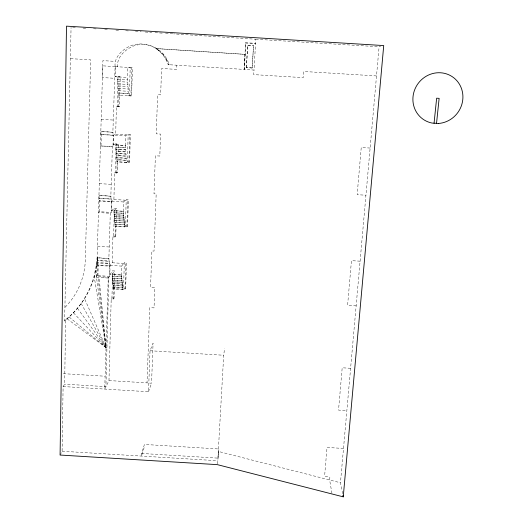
<?xml version="1.0" encoding="UTF-8"?>
<svg xmlns="http://www.w3.org/2000/svg" width="523" height="523" viewBox="0 0 523 523"><rect width="100%" height="100%" fill="white"/><g stroke="black" fill="none" stroke-linecap="round" stroke-linejoin="round"><path stroke-width="0.39" stroke-dasharray="2.62 1.96" d="M60.086 455.043L62.106 451.238L63.106 386.536L64.636 384.137L65.656 319.658L70.187 315.787A95.833 89.923 38.1 0 0 97.631 257.303L97.18 276.569L108.823 277.282L105.927 386.66L64.636 384.137M97.631 257.303L97.128 257.859L96.533 264.03L94.094 276.105A95.984 91.009 39.7 0 1 84.465 298.424C79.189 307.001 72.442 314.656 64.597 320.978L71.063 27.366M97.173 260.604L97.239 257.734L108.967 258.447L108.889 261.323L97.173 260.604L97.566 260.166L109.255 260.879L109.176 263.742L97.494 263.03L97.886 262.585L109.542 263.298L109.464 266.148L97.821 265.436L97.886 262.585M99.017 198.38L99.089 195.425L110.961 196.151L110.889 199.106L99.017 198.38L111.249 198.805L111.17 201.754L99.337 201.028L99.409 198.086M100.913 134.529L100.985 131.489L113.014 132.221L112.935 135.261L100.913 134.529L113.295 135.117L112.994 146.447L100.396 145.989L112.994 146.447M108.241 278.04L96.559 277.321L97.951 275.621L98.206 264.991L109.823 265.697L109.542 276.327L108.241 278.04L104.724 389.073L108.98 380.561L111.196 299.084L111.948 297.966L112.693 270.849L114.818 270.979L114.066 298.097L113.321 299.215L111.196 299.084M99.468 211.704L99.73 200.727L111.536 201.453L111.242 212.423L110.294 213.273L98.448 212.547L99.468 211.704L111.242 212.423M101.037 145.721L101.305 134.385M100.985 131.489L112.863 132.28L115.119 66.604C113.851 57.21 122.768 49.038 131.005 45.658A28.974 28.052 62.5 0 1 153.487 47.09C160.443 50.796 165.745 57.177 168.171 64.669L169.282 64.826A28.262 27.242 68 0 0 133.064 46.174C124.977 49.633 116.701 57.308 117.505 66.787L115.361 66.624L115.093 76.757L127.455 77.496L128.357 91.29L128.285 93.578L118.571 92.983L117.603 76.894L120.231 76.914L119.401 106.699L116.42 106.712L115.675 134.195L113.537 135.026L113.275 144.832L125.442 145.453L125.376 147.708L115.694 147.113L115.753 144.858L118.368 143.648L117.564 172.498L116.819 172.995L114.622 172.865L113.903 199.485L111.772 201.25L111.523 210.749L123.5 211.253L113.962 210.671L113.903 212.854L123.65 213.214L113.903 212.854M112.164 276.536L121.767 276.798L112.164 276.536L112.223 274.425L121.611 275L109.817 274.601L110.065 265.403L112.184 262.762L112.883 236.958L113.641 236.135L114.406 208.174L116.57 208.304L115.786 236.272L115.04 237.089L112.883 236.958M112.34 278.334L121.924 278.589L112.34 278.334L112.399 276.229M114.079 214.809L123.807 215.175L114.079 214.809L114.138 212.632M115.864 149.245L115.929 147.002L125.598 147.591L125.533 149.84L115.864 149.245L125.749 149.722L125.683 151.964L116.041 151.369L116.099 149.133M114.622 172.865L115.387 172.368L116.178 143.518L118.368 143.648M116.42 106.712L117.185 106.561L118.002 76.776L115.093 76.757M112.517 280.125L122.081 280.374L112.517 280.125L112.576 278.02M114.249 216.764L123.958 217.123L114.249 216.764L114.308 214.593M112.693 281.904L122.232 282.152L112.693 281.904L112.752 279.805M114.426 218.706L124.114 219.059L114.426 218.706L114.485 216.542M116.211 153.487L116.276 151.252L125.906 151.84L125.834 154.076L116.211 153.487L126.056 153.952L125.991 156.181L116.387 155.593L116.446 153.363M112.863 283.675L113.099 283.355L122.389 283.924L122.173 284.244L112.863 283.675L112.922 281.583M114.596 220.641L124.265 220.994L114.596 220.641L114.661 218.483M113.04 285.44L113.269 285.12L122.539 285.682L122.323 286.009L113.04 285.44L113.099 283.355M114.772 222.569L124.415 222.916L114.772 222.569L114.831 220.412M116.557 157.691L116.616 155.468L126.206 156.057L126.141 158.279L116.557 157.691L126.357 158.149L126.291 160.365L116.727 159.777L116.792 157.56M113.21 287.199L113.445 286.872L122.696 287.441L122.48 287.768L113.21 287.199L113.269 285.12M114.942 224.485L124.572 224.831L114.942 224.485L115.001 222.34M113.321 299.215L113.615 288.624L124.99 289.317L125.677 288.245L126.461 262.638L124.317 262.507L123.546 288.114L122.63 289.513L113.386 288.951L113.445 286.872M115.04 237.089L115.341 226.165L126.899 226.871L127.586 226.099L128.397 199.694L126.22 199.564L125.422 225.969L124.507 226.969L115.112 226.4L115.171 224.256M116.897 161.862L116.962 159.646L126.507 160.234L126.435 162.444L116.897 161.862L117.878 161.287M118.741 95.238L118.806 92.957L128.501 93.552L128.436 95.833L131.587 95.846L132.45 67.715L131.757 67.663L130.894 95.944L118.741 95.238L119.721 95.121M116.819 172.995L117.126 161.725L128.867 162.444L129.554 161.999L130.39 134.751L128.174 134.614L125.513 135.758L113.537 135.026M118.649 106.849L118.969 95.212M96.559 277.321L102.894 60.629L115.112 61.381M121.388 275.314L121.663 266.109L124.317 262.507M123.278 211.469L123.559 201.97L126.22 199.564M125.226 145.564L125.513 135.758M121.545 277.112L121.611 275M123.435 213.436L123.5 211.253M121.702 278.909L121.767 276.798M123.585 215.391L123.65 213.214M121.859 280.694L121.924 278.589M123.742 217.346L123.807 215.175M122.016 282.472L122.081 280.374M123.899 219.287L123.958 217.123M122.173 284.244L122.232 282.152M124.049 221.216L124.114 219.059M122.323 286.009L122.389 283.924M124.199 223.144L124.265 220.994M122.48 287.768L122.539 285.682M124.356 225.06L124.415 222.916M122.63 289.513L122.696 287.441M124.507 226.969L124.572 224.831M126.435 162.444L127.357 161.862L128.174 134.614M129.351 95.709L130.201 67.578L127.534 67.369L127.455 77.496M124.99 289.317L125.775 263.592L126.461 262.638M126.899 226.871L127.71 200.329L128.397 199.694M128.867 162.444L129.704 135.052L130.39 134.751M97.128 257.859L108.862 258.578L110.294 213.273M99.089 195.425L110.837 196.249L112.406 146.721M141.583 453.461L217.921 458.122L218.941 448.989L144.44 444.445L141.583 453.461L141.491 456.082L144.341 447.002M63.106 386.536L148.506 391.747L150.036 350.743L153.069 343.251L151.546 383.215L147.015 382.882L149.794 307.629L154.037 307.884L154.808 287.519L150.546 287.258L151.886 250.955L154.037 251.086L156.174 193.935L153.991 193.804L155.396 155.776L159.803 156.044L160.633 134.097L156.207 133.823L157.652 94.676L160.633 94.859L161.62 68.474L176.617 69.396L176.787 65.283M217.921 458.122L223.694 355.248L224.602 348.41M245.64 42.703L245.803 43.082L255.603 43.684L255.557 43.344L245.64 42.703L244.117 69.376L254.034 70.062L255.799 39.232L173.695 33.884M245.065 54.353L155.736 48.547L245.065 54.353L244.208 69.422L168.171 64.669M244.293 69.467L245.803 43.082M246.366 67.578L247.654 45.233L253.511 45.593L252.249 67.997L246.366 67.578L252.249 67.997M246.457 67.644L247.654 45.233M252.197 67.931L253.511 45.593M342.63 493.719L340.46 482.762L379.097 46.782L380.633 46.377M217.431 463.855L218.797 451.552L340.46 482.762M148.506 391.747L151.546 383.215M113.386 288.951L114.36 287.552M112.223 274.425L114.818 270.979M109.817 274.601L112.693 270.849M109.464 266.148L109.823 265.697M64.597 320.978L65.656 319.658M109.176 263.742L109.542 263.298M108.889 261.323L109.255 260.879M97.821 265.436L98.206 264.991M115.112 226.4L116.093 225.4M113.962 210.671L116.57 208.304M111.523 210.749L114.406 208.174M111.17 201.754L111.536 201.453M110.889 199.106L111.249 198.805M99.337 201.028L99.73 200.727M113.275 144.832L116.178 143.518M112.935 135.261L113.295 135.117M130.894 95.944L131.587 95.846M72.671 27.464L76.678 27.712M83.085 28.105L87.093 28.347M93.506 28.745L97.513 28.987M104.724 29.432L108.732 29.674M255.799 39.232L379.097 46.782M247.739 45.442L253.557 45.802M376.508 75.933L303.719 71.481L303.281 77.652L253.583 74.606L254.034 70.062M70.566 58.648L90.675 59.883L85.393 257.139A77.273 73.338 38.7 0 1 64.904 307.446M115.119 66.604L102.743 65.846L102.397 77.567L114.812 78.306M115.361 66.624L132.45 67.715M118.002 76.776L120.231 76.914M117.544 79.221L127.605 79.823M117.714 81.542L127.756 82.137M117.891 83.85L127.906 84.438M118.061 86.145L128.057 86.733M118.231 88.433L128.207 89.015M118.401 90.714L128.357 91.29M117.185 106.561L119.401 106.699M101.181 119.316L113.256 120.055M370.121 148.055L361.236 147.512L357.163 194.687L365.943 195.223M115.675 134.195L129.704 135.052M115.753 144.858L125.442 145.453M127.357 161.862L129.554 161.999M115.387 172.368L117.564 172.498M99.298 183.612L111.216 184.344M113.903 199.485L127.71 200.329M111.772 201.25L123.559 201.97M125.422 225.969L127.586 226.099M113.641 236.135L115.786 236.272M360.099 261.18L351.456 260.65L347.599 305.301L356.137 305.824M97.468 246.255L109.229 246.974M112.184 262.762L125.775 263.592M110.065 265.403L121.663 266.109M97.951 275.621L109.542 276.327M123.546 288.114L125.677 288.245M111.948 297.966L114.066 298.097M150.036 350.743L223.694 355.248M350.606 368.297L342.192 367.78L338.538 410.104L346.854 410.614M63.303 373.67L105.058 376.22M108.98 380.561L147.015 382.882M343.5 448.453L327.025 447.446L324.613 476.061L329.863 477.407L329.64 479.983L332.053 493.987M62.106 451.238L217.777 460.737M115.943 30.118L119.198 30.327M125.71 30.752L129.776 31.02M135.477 31.387L141.171 31.759M145.237 32.027L151.748 32.452M154.998 32.661L162.313 33.139M165.562 33.354L172.884 33.825M165.896 59.256L166.412 59.361L168.668 64.741M162.601 54.392L163.13 54.523L166.412 59.361M158.404 50.28L163.13 54.523M156.312 48.711L158.959 50.43M67.114 318.821L106.038 347.618L99.076 277.478M69.18 317.049L106.038 347.618L98.056 277.412M73.475 312.813L106.038 347.618L95.519 270.123M77.469 308.282L106.038 347.618L94.094 276.105M81.137 303.477L106.038 347.618L84.465 298.424M96.533 264.03L96.86 266.926"/><path stroke-width="0.78" d="M343.245 496.85L383.719 45.573L66.499 26.15L60.086 455.043L217.346 464.64L343.245 496.85L342.938 495.288M434.051 123.317L436.646 98.193L439.137 98.35L436.522 123.474M438.529 123.461L432.07 123.068A25.804 24.601 -54.4 0 1 418.335 83.216A25.804 24.601 -54.4 0 1 460.299 85.785A25.804 24.601 -54.4 0 1 438.529 123.461"/></g></svg>
